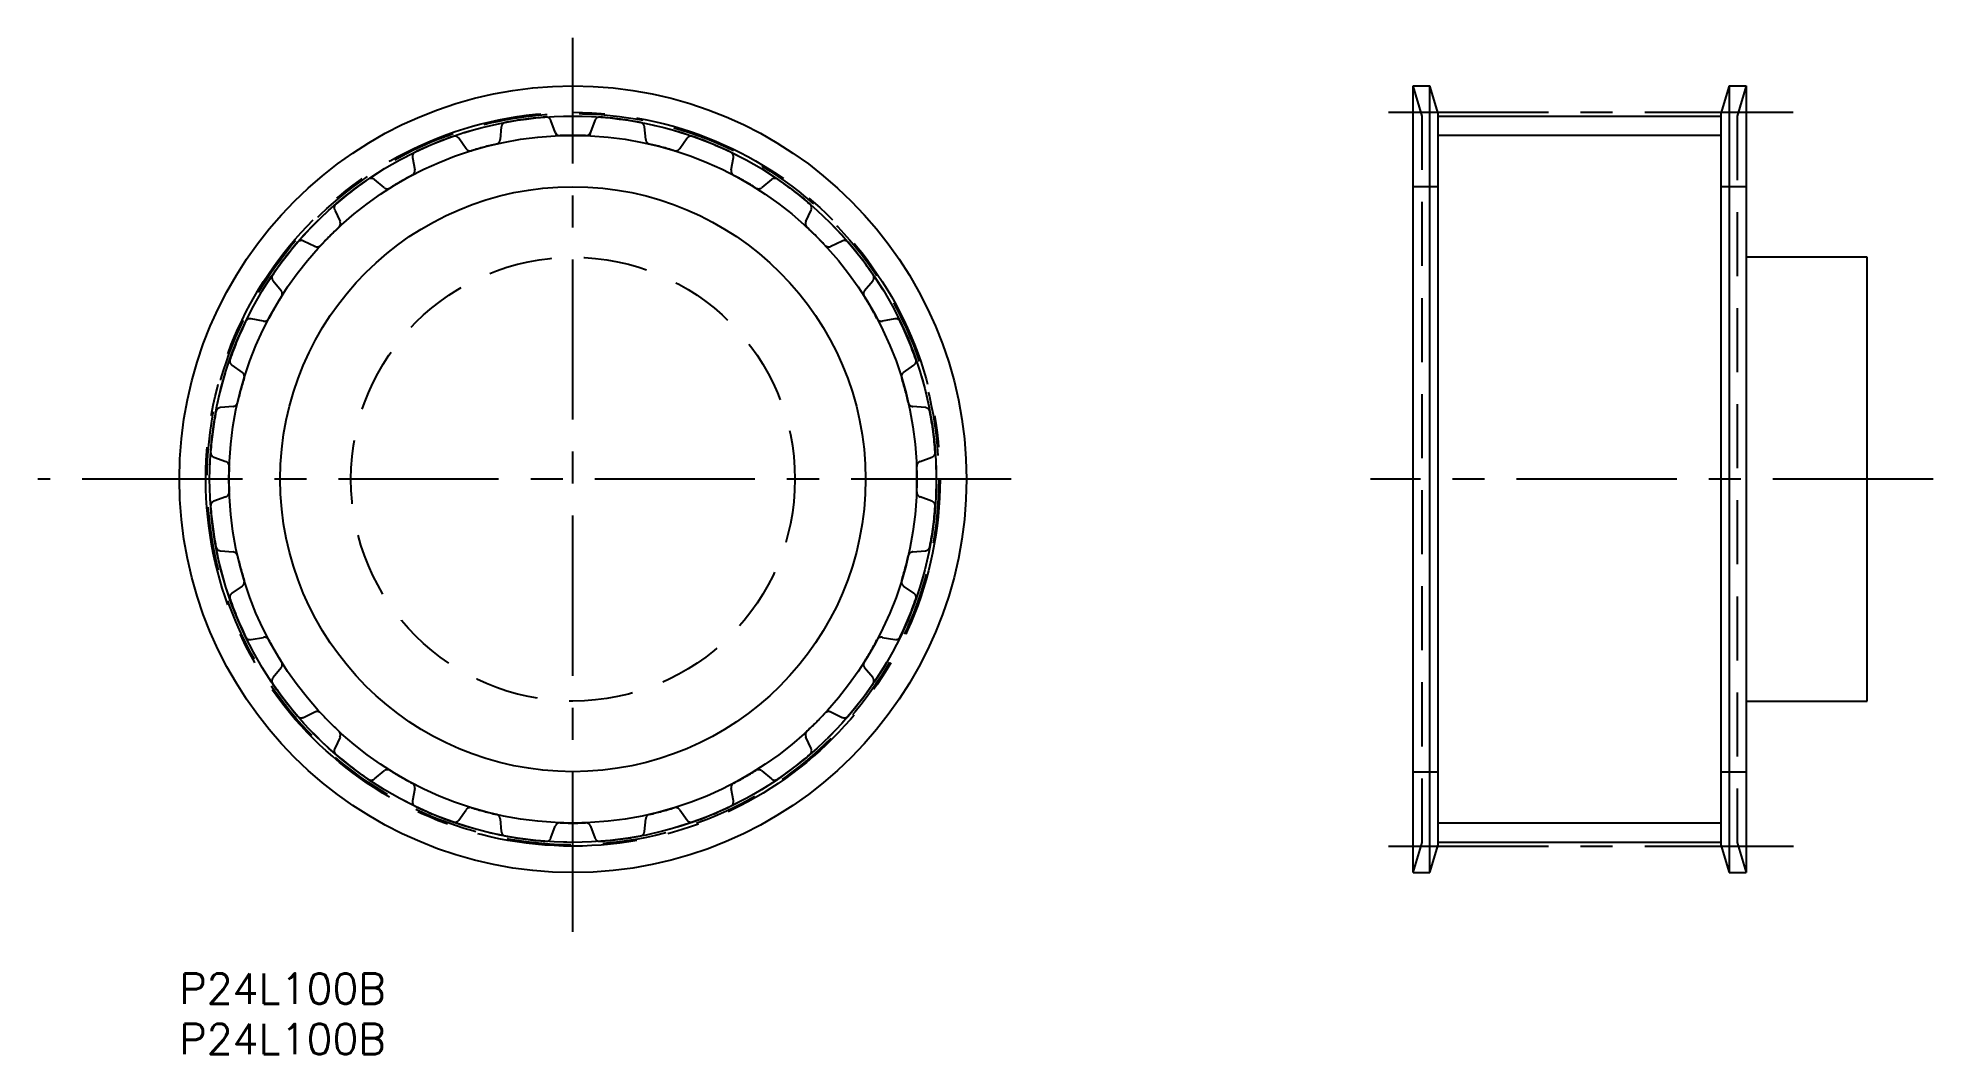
# Model space of a CAD drawing. Extents: x -14 to 174, y -8 to 93.
import ezdxf

# ---------------------------------------------------------------- set-up
doc = ezdxf.new("R2010")
doc.units = 0
doc.header["$LTSCALE"] = 0.5
for name, pattern in [('CENTER', [50.8, 31.75, -6.35, 6.35, -6.35]), ('DASHED', [19.05, 12.7, -6.35]), ('PHANTOM', [63.5, 31.75, -6.35, 6.35, -6.35, 6.35, -6.35])]:
    doc.linetypes.add(name, pattern=pattern)
for name, color, linetype in [('MSM_CENTER', 1, 'CENTER'), ('MSM_CONTINUOUS', 7, 'CONTINUOUS'), ('MSM_DASHED', 4, 'DASHED'), ('MSM_IMAGINARY', 6, 'PHANTOM'), ('MSM_NARROW', 5, 'CONTINUOUS'), ('MSM_PART_NUMBER', 7, 'CONTINUOUS')]:
    doc.layers.add(name, color=color, linetype=linetype)
doc.styles.get("Standard").update_dxf_attribs({"font": 'txt.shx', "height": 3, "bigfont": 'bigfont.shx'})

msp = doc.modelspace()

# ---------------------------------------------------------------- linework, layer by layer
at = {"layer": 'MSM_CENTER'}
for p, q in [((39, 4.11), (39, 92.75)), ((119.81, 85.38), (159.92, 85.38)), ((82.44, 49), (-14.02, 49)), ((173.79, 49), (118.05, 49)), ((119.81, 12.62), (159.97, 12.62))]:
    msp.add_line(p, q, dxfattribs=at)
msp.add_circle((39, 49), 36.38, dxfattribs=at)
at = {"layer": 'MSM_CONTINUOUS'}
for p, q in [((122.26, 88), (123.93, 88)), ((122.26, 10), (122.26, 88)), ((124.76, 85.25), (123.93, 88)), ((123.93, 10), (123.93, 88)), ((153.59, 88), (152.76, 85.25)), ((153.59, 88), (153.59, 10)), ((153.59, 88), (155.26, 88)), ((155.26, 88), (155.26, 10)), ((124.76, 12.75), (124.76, 85.25)), ((124.76, 85), (152.76, 85)), ((152.76, 85.25), (152.76, 12.75)), ((167.26, 71), (155.26, 71)), ((167.26, 27), (167.26, 71)), ((155.26, 27), (167.26, 27)), ((123.93, 10), (124.76, 12.75)), ((124.76, 13), (152.76, 13)), ((152.76, 12.75), (153.59, 10)), ((122.26, 10), (123.93, 10)), ((153.59, 10), (155.26, 10))]:
    msp.add_line(p, q, dxfattribs=at)
for radius in [39, 36.01, 29]:
    msp.add_circle((39, 49), radius, dxfattribs=at)
at = {"layer": 'MSM_DASHED'}
for p, q in [((123.16, 85.01), (122.26, 88)), ((155.26, 88), (154.36, 85.01)), ((37.25, 83.4), (36.82, 84.57)), ((41.18, 84.57), (40.75, 83.4)), ((123.16, 12.99), (123.16, 85.01)), ((154.36, 85.01), (154.36, 12.99)), ((28.41, 81.77), (27.69, 82.8)), ((31.9, 83.92), (31.79, 82.68)), ((46.21, 82.68), (46.1, 83.92)), ((50.31, 82.8), (49.59, 81.77)), ((23.1, 80.9), (23.32, 79.66)), ((54.68, 79.66), (54.9, 80.9)), ((20.29, 77.91), (19.33, 78.72)), ((58.67, 78.72), (57.71, 77.91)), ((124.76, 78), (122.26, 78)), ((155.26, 78), (152.76, 78)), ((15.39, 75.69), (15.92, 74.56)), ((62.08, 74.56), (62.61, 75.69)), ((13.44, 72.08), (12.31, 72.61)), ((65.69, 72.61), (64.56, 72.08)), ((9.28, 68.67), (10.09, 67.71)), ((67.91, 67.71), (68.72, 68.67)), ((8.34, 64.68), (7.1, 64.9)), ((70.9, 64.9), (69.66, 64.68)), ((5.2, 60.31), (6.23, 59.59)), ((71.77, 59.59), (72.8, 60.31)), ((5.32, 56.21), (4.08, 56.1)), ((73.92, 56.1), (72.68, 56.21)), ((3.43, 51.18), (4.6, 50.75)), ((73.4, 50.75), (74.57, 51.18)), ((4.6, 47.25), (3.43, 46.82)), ((74.57, 46.82), (73.4, 47.25)), ((4.08, 41.9), (5.32, 41.79)), ((72.68, 41.79), (73.92, 41.9)), ((6.23, 38.41), (5.2, 37.69)), ((72.8, 37.69), (71.77, 38.41)), ((7.1, 33.1), (8.34, 33.32)), ((69.66, 33.32), (70.9, 33.1)), ((10.09, 30.29), (9.28, 29.33)), ((68.72, 29.33), (67.91, 30.29)), ((12.31, 25.39), (13.44, 25.92)), ((64.56, 25.92), (65.69, 25.39)), ((15.92, 23.44), (15.39, 22.31)), ((62.61, 22.31), (62.08, 23.44)), ((19.33, 19.28), (20.29, 20.09)), ((57.71, 20.09), (58.67, 19.28)), ((122.26, 20), (124.76, 20)), ((152.76, 20), (155.26, 20)), ((23.32, 18.34), (23.1, 17.1)), ((54.9, 17.1), (54.68, 18.34)), ((27.69, 15.2), (28.41, 16.23)), ((31.79, 15.32), (31.9, 14.08)), ((46.1, 14.08), (46.21, 15.32)), ((49.59, 16.23), (50.31, 15.2)), ((36.82, 13.43), (37.25, 14.6)), ((40.75, 14.6), (41.18, 13.43)), ((122.26, 10), (123.16, 12.99)), ((154.36, 12.99), (155.26, 10))]:
    msp.add_line(p, q, dxfattribs=at)
for radius in [36.25, 22]:
    msp.add_circle((39, 49), radius, dxfattribs=at)
for centre, radius, start, end in [((39, 49), 36, 94.2784, 100.7216), ((36.35, 84.4), 0.5, 20, 94.2784), ((41.65, 84.4), 0.5, 85.7216, 160), ((39, 49), 36, 79.2784, 85.7216), ((39, 49), 36, 109.2784, 115.7216), ((27.28, 82.51), 0.5, 35, 109.2784), ((31.29, 82.72), 0.5, 282.8787, 355), ((32.4, 83.88), 0.5, 100.7216, 175), ((37.72, 83.57), 0.5, 200, 272.1213), ((39, 49), 34.09, 87.8787, 92.1213), ((40.28, 83.57), 0.5, 267.8787, 340), ((45.6, 83.88), 0.5, 5, 79.2784), ((46.71, 82.72), 0.5, 185, 257.1213), ((50.72, 82.51), 0.5, 70.7216, 145), ((39, 49), 36, 64.2784, 70.7216), ((23.59, 80.98), 0.5, 115.7216, 190), ((28.82, 82.06), 0.5, 215, 287.1213), ((39, 49), 34.09, 102.8787, 107.1213), ((39, 49), 34.09, 72.8787, 77.1213), ((49.18, 82.06), 0.5, 252.8787, 325), ((54.41, 80.98), 0.5, 350, 64.2784), ((39, 49), 34.09, 117.8787, 122.1213), ((22.83, 79.58), 0.5, 297.8787, 10), ((55.17, 79.58), 0.5, 170, 242.1213), ((39, 49), 34.09, 57.8787, 62.1213), ((39, 49), 36, 124.2784, 130.7216), ((19.01, 78.33), 0.5, 50, 124.2784), ((20.61, 78.3), 0.5, 230, 302.1213), ((57.39, 78.3), 0.5, 237.8787, 310), ((58.99, 78.33), 0.5, 55.7216, 130), ((39, 49), 36, 49.2784, 55.7216), ((15.84, 75.91), 0.5, 130.7216, 205), ((62.16, 75.91), 0.5, 335, 49.2784), ((39, 49), 34.09, 132.8787, 137.1213), ((15.46, 74.35), 0.5, 312.8787, 25), ((62.54, 74.35), 0.5, 155, 227.1213), ((39, 49), 34.09, 42.8787, 47.1213), ((39, 49), 36, 139.2784, 145.7216), ((12.09, 72.16), 0.5, 65, 139.2784), ((13.65, 72.54), 0.5, 245, 317.1213), ((64.35, 72.54), 0.5, 222.8787, 295), ((65.91, 72.16), 0.5, 40.7216, 115), ((39, 49), 36, 34.2784, 40.7216), ((9.67, 68.99), 0.5, 145.7216, 220), ((9.7, 67.39), 0.5, 327.8787, 40), ((68.3, 67.39), 0.5, 140, 212.1213), ((68.33, 68.99), 0.5, 320, 34.2784), ((39, 49), 34.09, 147.8787, 152.1213), ((39, 49), 34.09, 27.8787, 32.1213), ((39, 49), 36, 154.2784, 160.7216), ((7.02, 64.41), 0.5, 80, 154.2784), ((8.42, 65.17), 0.5, 260, 332.1213), ((69.58, 65.17), 0.5, 207.8787, 280), ((70.98, 64.41), 0.5, 25.7216, 100), ((39, 49), 36, 19.2784, 25.7216), ((5.49, 60.72), 0.5, 160.7216, 235), ((72.51, 60.72), 0.5, 305, 19.2784), ((39, 49), 34.09, 162.8787, 167.1213), ((5.94, 59.18), 0.5, 342.8787, 55), ((72.06, 59.18), 0.5, 125, 197.1213), ((39, 49), 34.09, 12.8787, 17.1213), ((5.28, 56.71), 0.5, 275, 347.1213), ((72.72, 56.71), 0.5, 192.8787, 265), ((39, 49), 36, 169.2784, 175.7216), ((4.12, 55.6), 0.5, 95, 169.2784), ((73.88, 55.6), 0.5, 10.7216, 85), ((39, 49), 36, 4.2784, 10.7216), ((3.6, 51.65), 0.5, 175.7216, 250), ((4.43, 50.28), 0.5, 357.8787, 70), ((73.57, 50.28), 0.5, 110, 182.1213), ((74.4, 51.65), 0.5, 290, 4.2784), ((39, 49), 34.09, 177.8787, 182.1213), ((39, 49), 34.09, 357.8787, 2.1213), ((4.43, 47.72), 0.5, 290, 2.1213), ((73.57, 47.72), 0.5, 177.8787, 250), ((3.6, 46.35), 0.5, 110, 184.2784), ((39, 49), 36, 184.2784, 190.7216), ((39, 49), 36, 349.2784, 355.7216), ((74.4, 46.35), 0.5, 355.7216, 70), ((4.12, 42.4), 0.5, 190.7216, 265), ((5.28, 41.29), 0.5, 12.8787, 85), ((39, 49), 34.09, 192.8787, 197.1213), ((39, 49), 34.09, 342.8787, 347.1213), ((72.72, 41.29), 0.5, 95, 167.1213), ((73.88, 42.4), 0.5, 275, 349.2784), ((5.49, 37.28), 0.5, 125, 199.2784), ((5.94, 38.82), 0.5, 305, 17.1213), ((72.06, 38.82), 0.5, 162.8787, 235), ((72.51, 37.28), 0.5, 340.7216, 55), ((39, 49), 36, 199.2784, 205.7216), ((39, 49), 36, 334.2784, 340.7216), ((7.02, 33.59), 0.5, 205.7216, 280), ((8.42, 32.83), 0.5, 27.8787, 100), ((39, 49), 34.09, 207.8787, 212.1213), ((39, 49), 34.09, 327.8787, 332.1213), ((69.58, 32.83), 0.5, 80, 152.1213), ((70.98, 33.59), 0.5, 260, 334.2784), ((9.7, 30.61), 0.5, 320, 32.1213), ((68.3, 30.61), 0.5, 147.8787, 220), ((9.67, 29.01), 0.5, 140, 214.2784), ((39, 49), 36, 214.2784, 220.7216), ((39, 49), 36, 319.2784, 325.7216), ((68.33, 29.01), 0.5, 325.7216, 40), ((12.09, 25.84), 0.5, 220.7216, 295), ((13.65, 25.46), 0.5, 42.8787, 115), ((39, 49), 34.09, 222.8787, 227.1213), ((39, 49), 34.09, 312.8787, 317.1213), ((64.35, 25.46), 0.5, 65, 137.1213), ((65.91, 25.84), 0.5, 245, 319.2784), ((15.46, 23.65), 0.5, 335, 47.1213), ((62.54, 23.65), 0.5, 132.8787, 205), ((15.84, 22.09), 0.5, 155, 229.2784), ((39, 49), 36, 229.2784, 235.7216), ((39, 49), 36, 304.2784, 310.7216), ((62.16, 22.09), 0.5, 310.7216, 25), ((19.01, 19.67), 0.5, 235.7216, 310), ((20.61, 19.7), 0.5, 57.8787, 130), ((39, 49), 34.09, 237.8787, 242.1213), ((22.83, 18.42), 0.5, 350, 62.1213), ((55.17, 18.42), 0.5, 117.8787, 190), ((39, 49), 34.09, 297.8787, 302.1213), ((57.39, 19.7), 0.5, 50, 122.1213), ((58.99, 19.67), 0.5, 230, 304.2784), ((23.59, 17.02), 0.5, 170, 244.2784), ((54.41, 17.02), 0.5, 295.7216, 10), ((39, 49), 36, 244.2784, 250.7216), ((27.28, 15.49), 0.5, 250.7216, 325), ((28.82, 15.94), 0.5, 72.8787, 145), ((39, 49), 34.09, 252.8787, 257.1213), ((31.29, 15.28), 0.5, 5, 77.1213), ((46.71, 15.28), 0.5, 102.8787, 175), ((39, 49), 34.09, 282.8787, 287.1213), ((49.18, 15.94), 0.5, 35, 107.1213), ((50.72, 15.49), 0.5, 215, 289.2784), ((39, 49), 36, 289.2784, 295.7216), ((32.4, 14.12), 0.5, 185, 259.2784), ((39, 49), 36, 259.2784, 265.7216), ((36.35, 13.6), 0.5, 265.7216, 340), ((37.72, 14.43), 0.5, 87.8787, 160), ((39, 49), 34.09, 267.8787, 272.1213), ((40.28, 14.43), 0.5, 20, 92.1213), ((41.65, 13.6), 0.5, 200, 274.2784), ((39, 49), 36, 274.2784, 280.7216), ((45.6, 14.12), 0.5, 280.7216, 355)]:
    msp.add_arc(centre, radius, start, end, dxfattribs=at)
at = {"layer": 'MSM_IMAGINARY'}
msp.add_circle((39, 49), 36, dxfattribs=at)
at = {"layer": 'MSM_NARROW'}
for p, q in [((37.25, 83.4), (37.37, 83.05)), ((40.75, 83.4), (40.63, 83.05)), ((152.76, 83.09), (124.76, 83.09)), ((152.76, 14.91), (124.76, 14.91))]:
    msp.add_line(p, q, dxfattribs=at)
msp.add_circle((39, 49), 34.09, dxfattribs=at)

# ---------------------------------------------------------------- texts
at = {"layer": 'MSM_PART_NUMBER'}
for p in [(0, -3), (0, -8)]:
    msp.add_text('P24L100B', height=3, dxfattribs=at).set_placement(p)

doc.saveas('drawing.dxf')
